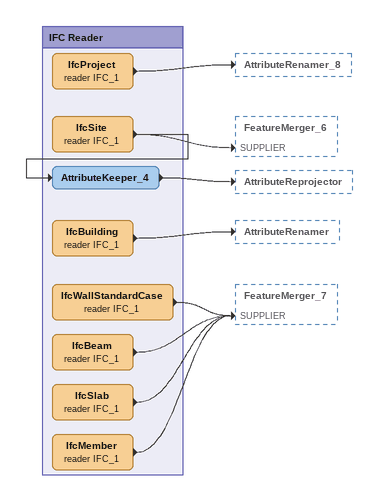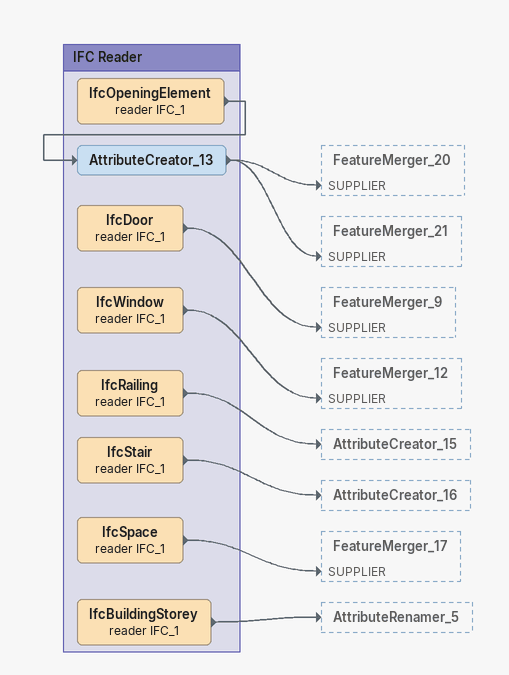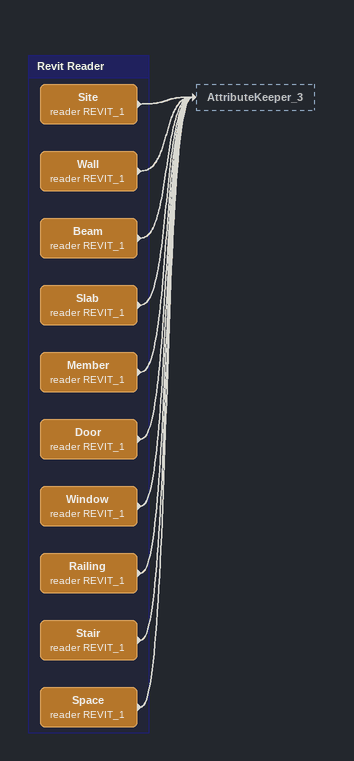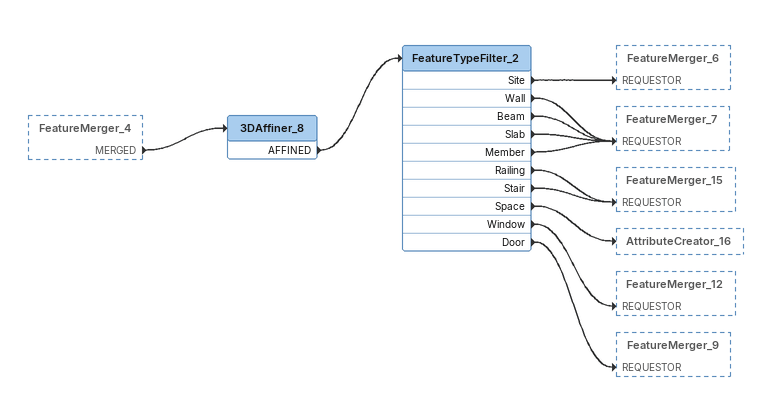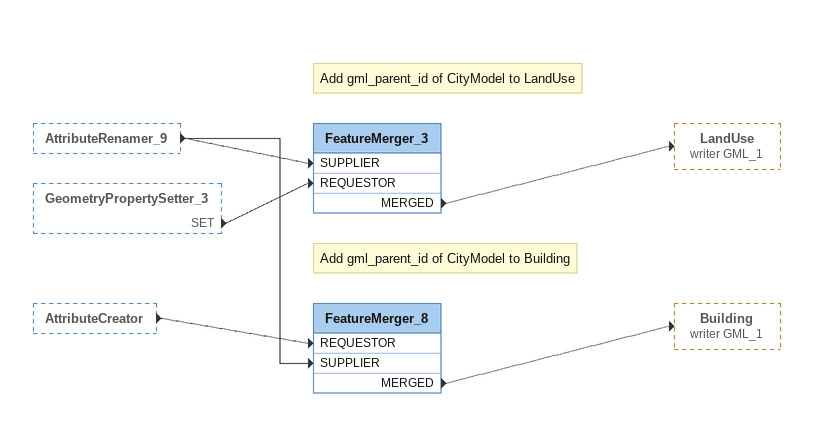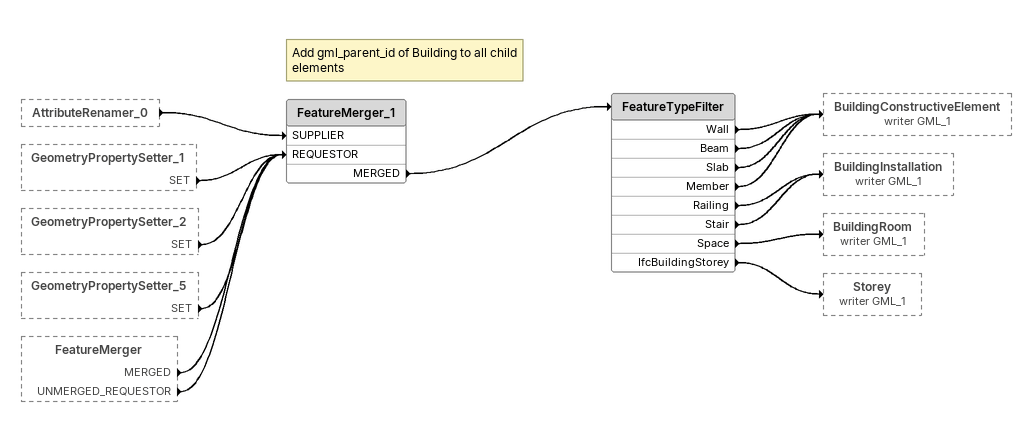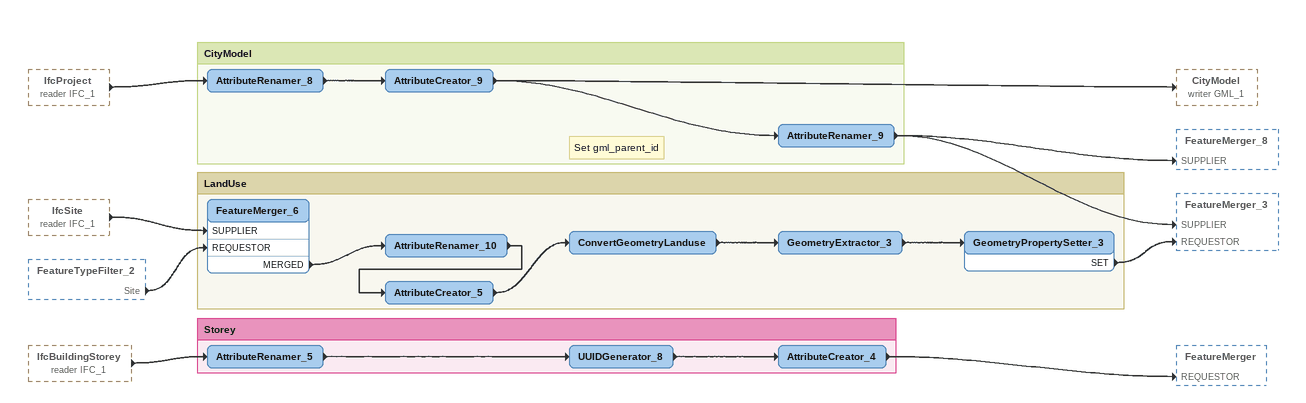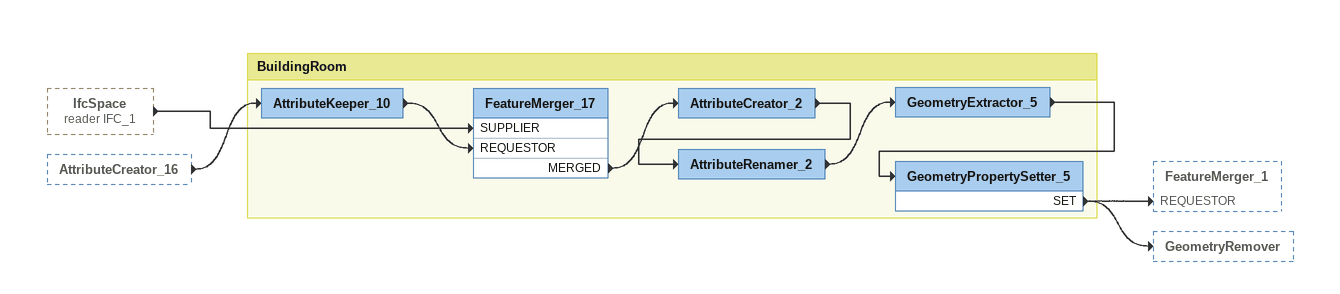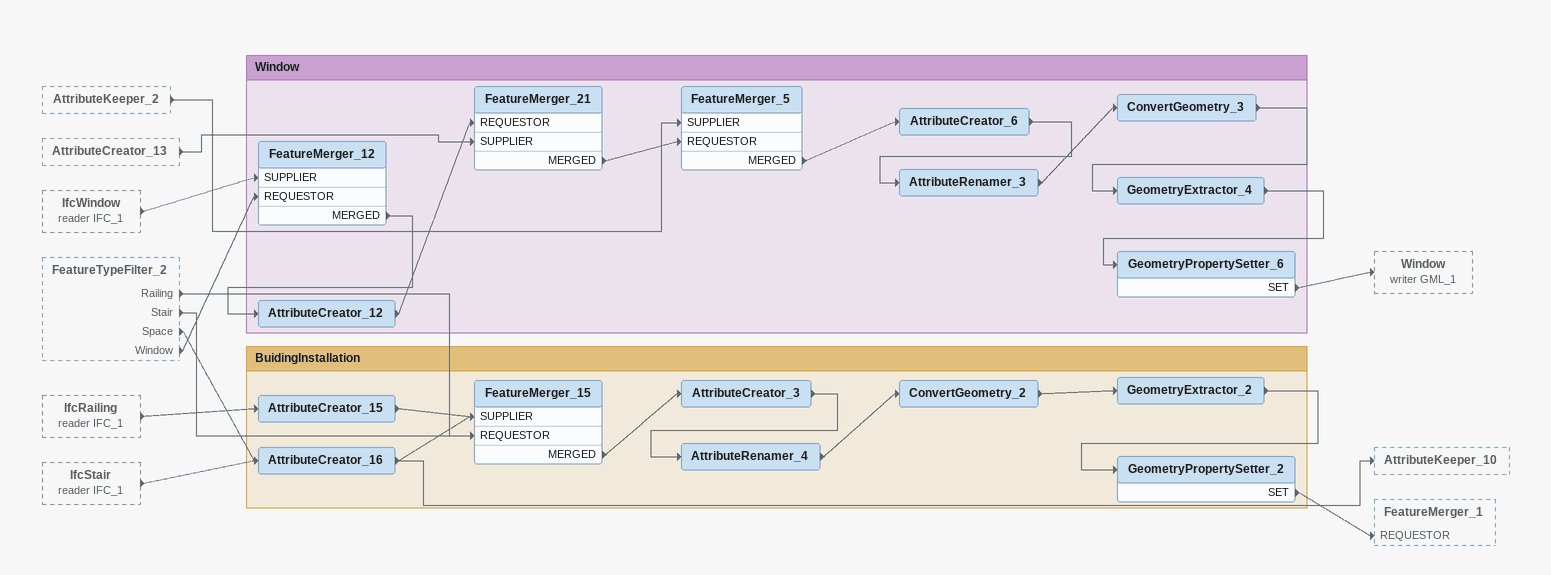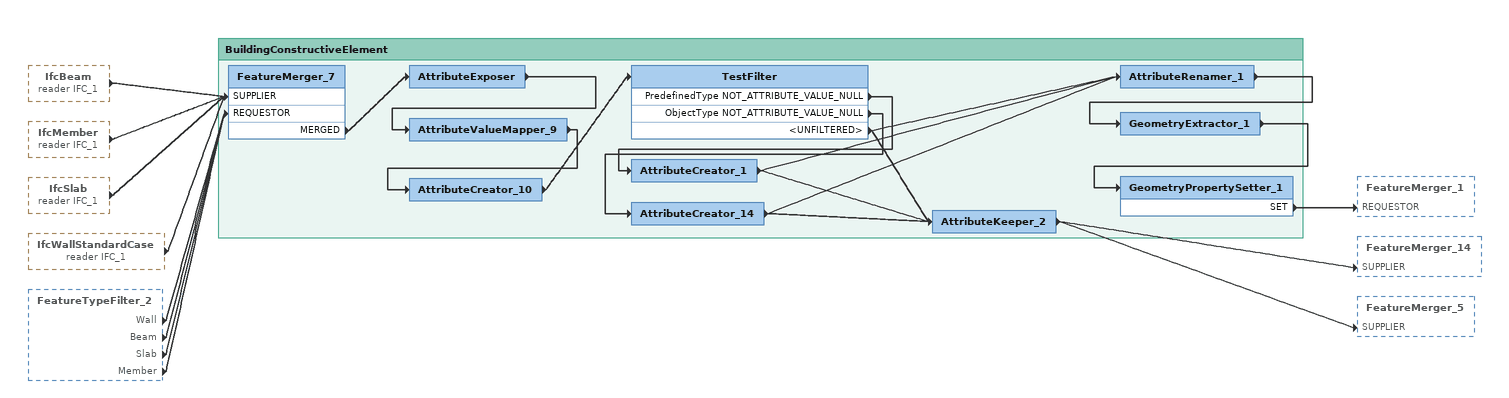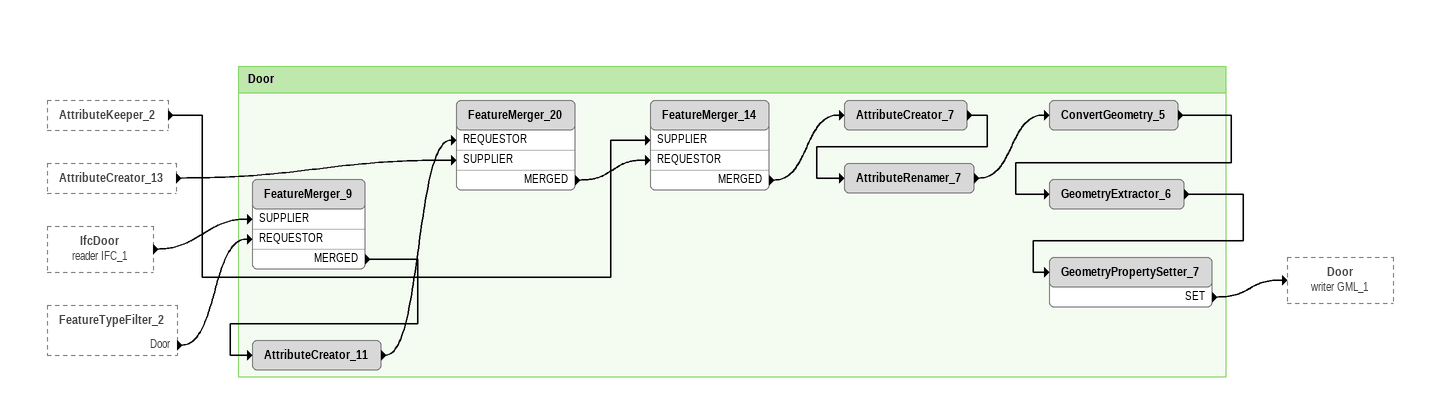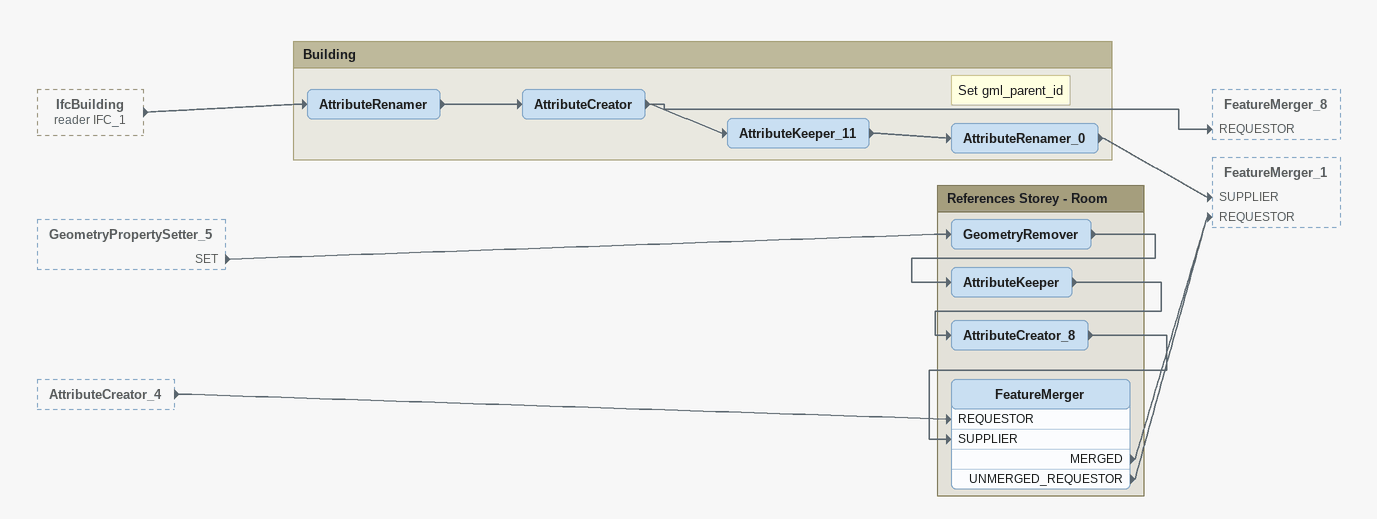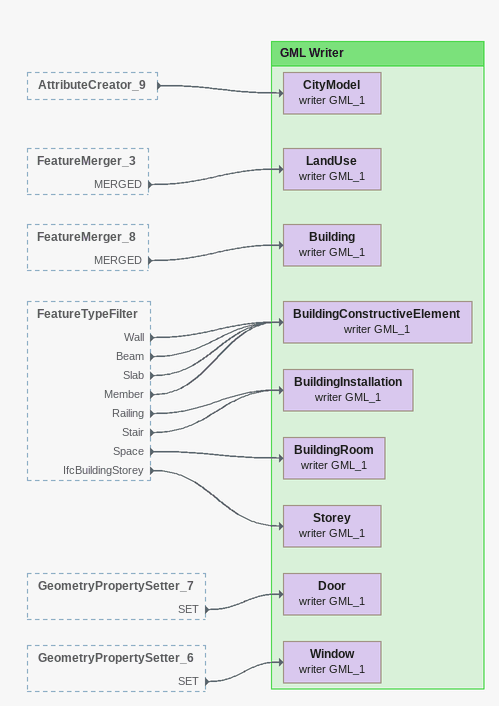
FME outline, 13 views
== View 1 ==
Bookmark: IFC Reader
IfcProject (reader IFC_1)
    -> AttributeRenamer_8
IfcSite (reader IFC_1)
    -> AttributeKeeper_4
    -> FeatureMerger_6 [SUPPLIER]
AttributeKeeper_4
    -> AttributeReprojector
IfcBuilding (reader IFC_1)
    -> AttributeRenamer
IfcWallStandardCase (reader IFC_1)
    -> FeatureMerger_7 [SUPPLIER]
IfcBeam (reader IFC_1)
    -> FeatureMerger_7 [SUPPLIER]
IfcSlab (reader IFC_1)
    -> FeatureMerger_7 [SUPPLIER]
IfcMember (reader IFC_1)
    -> FeatureMerger_7 [SUPPLIER]

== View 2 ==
Bookmark: IFC Reader
IfcOpeningElement (reader IFC_1)
    -> AttributeCreator_13
AttributeCreator_13
    -> FeatureMerger_20 [SUPPLIER]
    -> FeatureMerger_21 [SUPPLIER]
IfcDoor (reader IFC_1)
    -> FeatureMerger_9 [SUPPLIER]
IfcWindow (reader IFC_1)
    -> FeatureMerger_12 [SUPPLIER]
IfcRailing (reader IFC_1)
    -> AttributeCreator_15
IfcStair (reader IFC_1)
    -> AttributeCreator_16
IfcSpace (reader IFC_1)
    -> FeatureMerger_17 [SUPPLIER]
IfcBuildingStorey (reader IFC_1)
    -> AttributeRenamer_5

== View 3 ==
Bookmark: Revit Reader
Site (reader REVIT_1)
    -> AttributeKeeper_3
Wall (reader REVIT_1)
    -> AttributeKeeper_3
Beam (reader REVIT_1)
    -> AttributeKeeper_3
Slab (reader REVIT_1)
    -> AttributeKeeper_3
Member (reader REVIT_1)
    -> AttributeKeeper_3
Door (reader REVIT_1)
    -> AttributeKeeper_3
Window (reader REVIT_1)
    -> AttributeKeeper_3
Railing (reader REVIT_1)
    -> AttributeKeeper_3
Stair (reader REVIT_1)
    -> AttributeKeeper_3
Space (reader REVIT_1)
    -> AttributeKeeper_3

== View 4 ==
FeatureMerger_4 [outside]
    MERGED -> 3DAffiner_8
3DAffiner_8
    AFFINED -> FeatureTypeFilter_2
FeatureTypeFilter_2
    Site -> FeatureMerger_6 [REQUESTOR]
    Wall -> FeatureMerger_7 [REQUESTOR]
    Beam -> FeatureMerger_7 [REQUESTOR]
    Slab -> FeatureMerger_7 [REQUESTOR]
    Member -> FeatureMerger_7 [REQUESTOR]
    Railing -> FeatureMerger_15 [REQUESTOR]
    Stair -> FeatureMerger_15 [REQUESTOR]
    Space -> AttributeCreator_16
    Window -> FeatureMerger_12 [REQUESTOR]
    Door -> FeatureMerger_9 [REQUESTOR]

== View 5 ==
AttributeRenamer_9 [outside]
    -> FeatureMerger_8 [SUPPLIER]
    -> FeatureMerger_3 [SUPPLIER]
GeometryPropertySetter_3 [outside]
    SET -> FeatureMerger_3 [REQUESTOR]
AttributeCreator [outside]
    -> FeatureMerger_8 [REQUESTOR]
Note: Add gml_parent_id of CityModel to Building
FeatureMerger_8
    MERGED -> Building (writer GML_1)
Note: Add gml_parent_id of CityModel to LandUse
FeatureMerger_3
    MERGED -> LandUse (writer GML_1)

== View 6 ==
AttributeRenamer_0 [outside]
    -> FeatureMerger_1 [SUPPLIER]
GeometryPropertySetter_1 [outside]
    SET -> FeatureMerger_1 [REQUESTOR]
GeometryPropertySetter_2 [outside]
    SET -> FeatureMerger_1 [REQUESTOR]
GeometryPropertySetter_5 [outside]
    SET -> FeatureMerger_1 [REQUESTOR]
FeatureMerger [outside]
    MERGED -> FeatureMerger_1 [REQUESTOR]
    UNMERGED_REQUESTOR -> FeatureMerger_1 [REQUESTOR]
Note: Add gml_parent_id of Building to all child elements
FeatureMerger_1
    MERGED -> FeatureTypeFilter
FeatureTypeFilter
    Wall -> BuildingConstructiveElement (writer GML_1)
    Beam -> BuildingConstructiveElement (writer GML_1)
    Slab -> BuildingConstructiveElement (writer GML_1)
    Member -> BuildingConstructiveElement (writer GML_1)
    Railing -> BuildingInstallation (writer GML_1)
    Stair -> BuildingInstallation (writer GML_1)
    Space -> BuildingRoom (writer GML_1)
    IfcBuildingStorey -> Storey (writer GML_1)

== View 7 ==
IfcProject (reader IFC_1) [outside]
    -> AttributeRenamer_8
IfcSite (reader IFC_1) [outside]
    -> FeatureMerger_6 [SUPPLIER]
FeatureTypeFilter_2 [outside]
    Site -> FeatureMerger_6 [REQUESTOR]
IfcBuildingStorey (reader IFC_1) [outside]
    -> AttributeRenamer_5

Bookmark: CityModel
AttributeRenamer_8
    -> AttributeCreator_9
AttributeCreator_9
    -> AttributeRenamer_9
    -> CityModel (writer GML_1)
Note: Set gml_parent_id
AttributeRenamer_9
    -> FeatureMerger_8 [SUPPLIER]
    -> FeatureMerger_3 [SUPPLIER]

Bookmark: Storey
AttributeRenamer_5
    -> UUIDGenerator_8
UUIDGenerator_8
    -> AttributeCreator_4
AttributeCreator_4
    -> FeatureMerger [REQUESTOR]

Bookmark: LandUse
FeatureMerger_6
    MERGED -> AttributeRenamer_10
AttributeRenamer_10
    -> AttributeCreator_5
AttributeCreator_5
    -> ConvertGeometryLanduse
ConvertGeometryLanduse
    -> GeometryExtractor_3
GeometryExtractor_3
    -> GeometryPropertySetter_3
GeometryPropertySetter_3
    SET -> FeatureMerger_3 [REQUESTOR]

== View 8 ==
IfcSpace (reader IFC_1) [outside]
    -> FeatureMerger_17 [SUPPLIER]
AttributeCreator_16 [outside]
    -> AttributeKeeper_10

Bookmark: BuildingRoom
AttributeKeeper_10
    -> FeatureMerger_17 [REQUESTOR]
FeatureMerger_17
    MERGED -> AttributeCreator_2
AttributeCreator_2
    -> AttributeRenamer_2
AttributeRenamer_2
    -> GeometryExtractor_5
GeometryExtractor_5
    -> GeometryPropertySetter_5
GeometryPropertySetter_5
    SET -> FeatureMerger_1 [REQUESTOR]
    SET -> GeometryRemover

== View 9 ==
AttributeKeeper_2 [outside]
    -> FeatureMerger_5 [SUPPLIER]
AttributeCreator_13 [outside]
    -> FeatureMerger_21 [SUPPLIER]
IfcWindow (reader IFC_1) [outside]
    -> FeatureMerger_12 [SUPPLIER]
FeatureTypeFilter_2 [outside]
    Railing -> FeatureMerger_15 [REQUESTOR]
    Stair -> FeatureMerger_15 [REQUESTOR]
    Space -> AttributeCreator_16
    Window -> FeatureMerger_12 [REQUESTOR]
IfcRailing (reader IFC_1) [outside]
    -> AttributeCreator_15
IfcStair (reader IFC_1) [outside]
    -> AttributeCreator_16

Bookmark: BuidingInstallation
AttributeCreator_15
    -> FeatureMerger_15 [SUPPLIER]
AttributeCreator_16
    -> FeatureMerger_15 [SUPPLIER]
    -> AttributeKeeper_10
FeatureMerger_15
    MERGED -> AttributeCreator_3
AttributeCreator_3
    -> AttributeRenamer_4
AttributeRenamer_4
    -> ConvertGeometry_2
ConvertGeometry_2
    -> GeometryExtractor_2
GeometryExtractor_2
    -> GeometryPropertySetter_2
GeometryPropertySetter_2
    SET -> FeatureMerger_1 [REQUESTOR]

Bookmark: Window
FeatureMerger_12
    MERGED -> AttributeCreator_12
AttributeCreator_12
    -> FeatureMerger_21 [REQUESTOR]
FeatureMerger_21
    MERGED -> FeatureMerger_5 [REQUESTOR]
FeatureMerger_5
    MERGED -> AttributeCreator_6
AttributeCreator_6
    -> AttributeRenamer_3
AttributeRenamer_3
    -> ConvertGeometry_3
ConvertGeometry_3
    -> GeometryExtractor_4
GeometryExtractor_4
    -> GeometryPropertySetter_6
GeometryPropertySetter_6
    SET -> Window (writer GML_1)

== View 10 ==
IfcBeam (reader IFC_1) [outside]
    -> FeatureMerger_7 [SUPPLIER]
IfcMember (reader IFC_1) [outside]
    -> FeatureMerger_7 [SUPPLIER]
IfcSlab (reader IFC_1) [outside]
    -> FeatureMerger_7 [SUPPLIER]
IfcWallStandardCase (reader IFC_1) [outside]
    -> FeatureMerger_7 [SUPPLIER]
FeatureTypeFilter_2 [outside]
    Wall -> FeatureMerger_7 [REQUESTOR]
    Beam -> FeatureMerger_7 [REQUESTOR]
    Slab -> FeatureMerger_7 [REQUESTOR]
    Member -> FeatureMerger_7 [REQUESTOR]

Bookmark: BuildingConstructiveElement
FeatureMerger_7
    MERGED -> AttributeExposer
AttributeExposer
    -> AttributeValueMapper_9
AttributeValueMapper_9
    -> AttributeCreator_10
AttributeCreator_10
    -> TestFilter
TestFilter
    PredefinedType NOT_ATTRIBUTE_VALUE_NULL -> AttributeCreator_1
    ObjectType NOT_ATTRIBUTE_VALUE_NULL -> AttributeCreator_14
    <UNFILTERED> -> AttributeKeeper_2
    <UNFILTERED> -> AttributeRenamer_1
AttributeCreator_1
    -> AttributeKeeper_2
    -> AttributeRenamer_1
AttributeCreator_14
    -> AttributeKeeper_2
    -> AttributeRenamer_1
AttributeRenamer_1
    -> GeometryExtractor_1
GeometryExtractor_1
    -> GeometryPropertySetter_1
GeometryPropertySetter_1
    SET -> FeatureMerger_1 [REQUESTOR]
AttributeKeeper_2
    -> FeatureMerger_14 [SUPPLIER]
    -> FeatureMerger_5 [SUPPLIER]

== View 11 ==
AttributeKeeper_2 [outside]
    -> FeatureMerger_14 [SUPPLIER]
AttributeCreator_13 [outside]
    -> FeatureMerger_20 [SUPPLIER]
IfcDoor (reader IFC_1) [outside]
    -> FeatureMerger_9 [SUPPLIER]
FeatureTypeFilter_2 [outside]
    Door -> FeatureMerger_9 [REQUESTOR]

Bookmark: Door
FeatureMerger_9
    MERGED -> AttributeCreator_11
AttributeCreator_11
    -> FeatureMerger_20 [REQUESTOR]
FeatureMerger_20
    MERGED -> FeatureMerger_14 [REQUESTOR]
FeatureMerger_14
    MERGED -> AttributeCreator_7
AttributeCreator_7
    -> AttributeRenamer_7
AttributeRenamer_7
    -> ConvertGeometry_5
ConvertGeometry_5
    -> GeometryExtractor_6
GeometryExtractor_6
    -> GeometryPropertySetter_7
GeometryPropertySetter_7
    SET -> Door (writer GML_1)

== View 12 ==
IfcBuilding (reader IFC_1) [outside]
    -> AttributeRenamer
GeometryPropertySetter_5 [outside]
    SET -> GeometryRemover
AttributeCreator_4 [outside]
    -> FeatureMerger [REQUESTOR]

Bookmark: Building
AttributeRenamer
    -> AttributeCreator
AttributeCreator
    -> FeatureMerger_8 [REQUESTOR]
    -> AttributeKeeper_11
AttributeKeeper_11
    -> AttributeRenamer_0
Note: Set gml_parent_id
AttributeRenamer_0
    -> FeatureMerger_1 [SUPPLIER]

Bookmark: References Storey - Room
GeometryRemover
    -> AttributeKeeper
AttributeKeeper
    -> AttributeCreator_8
AttributeCreator_8
    -> FeatureMerger [SUPPLIER]
FeatureMerger
    MERGED -> FeatureMerger_1 [REQUESTOR]
    UNMERGED_REQUESTOR -> FeatureMerger_1 [REQUESTOR]

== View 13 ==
AttributeCreator_9 [outside]
    -> CityModel (writer GML_1)
FeatureMerger_3 [outside]
    MERGED -> LandUse (writer GML_1)
FeatureMerger_8 [outside]
    MERGED -> Building (writer GML_1)
FeatureTypeFilter [outside]
    Wall -> BuildingConstructiveElement (writer GML_1)
    Beam -> BuildingConstructiveElement (writer GML_1)
    Slab -> BuildingConstructiveElement (writer GML_1)
    Member -> BuildingConstructiveElement (writer GML_1)
    Railing -> BuildingInstallation (writer GML_1)
    Stair -> BuildingInstallation (writer GML_1)
    Space -> BuildingRoom (writer GML_1)
    IfcBuildingStorey -> Storey (writer GML_1)
GeometryPropertySetter_7 [outside]
    SET -> Door (writer GML_1)
GeometryPropertySetter_6 [outside]
    SET -> Window (writer GML_1)

Bookmark: GML Writer
CityModel (writer GML_1)
Building (writer GML_1)
LandUse (writer GML_1)
Door (writer GML_1)
Window (writer GML_1)
BuildingConstructiveElement (writer GML_1)
BuildingInstallation (writer GML_1)
BuildingRoom (writer GML_1)
Storey (writer GML_1)
